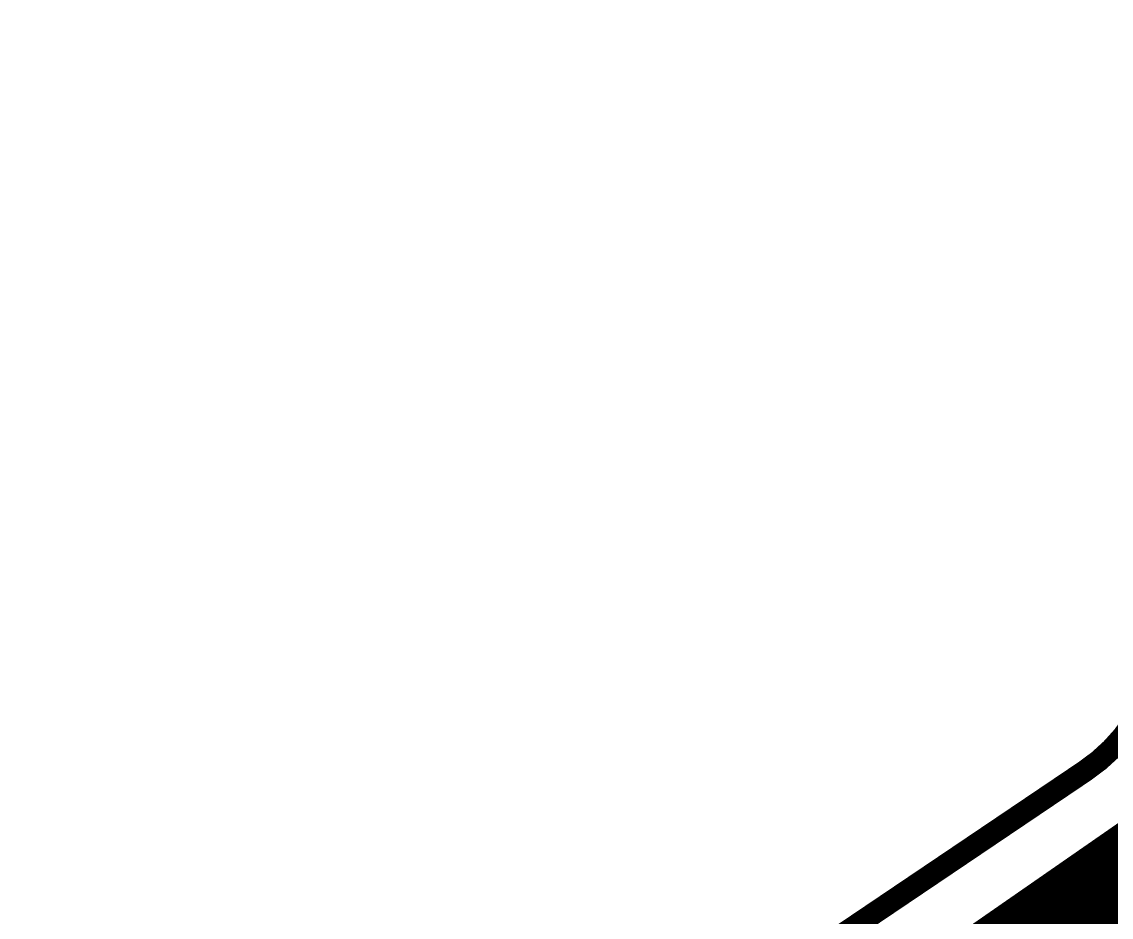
# Model space of a CAD drawing. Extents: x -72 to 72, y -47 to 50.
# Drawn here: x -37.15 to -24.58, y 30.41 to 40.74 of the extents above; entities that cross this region are included whole.
import ezdxf

# ---------------------------------------------------------------- set-up
doc = ezdxf.new("R2010")
doc.units = 0
doc.header["$MEASUREMENT"] = 0
for name, color, linetype in [('22-303-0_BOT', 7, 'CONTINUOUS'), ('22-303-0_DRD', 7, 'CONTINUOUS'), ('22-303-0_GND', 6, 'CONTINUOUS'), ('22-303-0_IN1', 4, 'CONTINUOUS'), ('22-303-0_IN2', 3, 'CONTINUOUS'), ('22-303-0_PWR', 5, 'CONTINUOUS'), ('22-303-0_TOP', 8, 'CONTINUOUS')]:
    doc.layers.add(name, color=color, linetype=linetype)

msp = doc.modelspace()

# ---------------------------------------------------------------- linework, layer by layer
at = {"layer": '22-303-0_BOT', "const_width": 0.254}
for points in [[(-23.368, 32.131), (-44.958, 17.145)], [(-24.5618, 31.30296), (-24.5618, 26.17724)], [(-23.59914, 31.1658), (-24.75738, 31.1658)], [(-24.7904, 31.14294), (-24.7904, 25.94864)], [(-23.87346, 30.9372), (-25.08758, 30.9372)], [(-25.019, 30.98546), (-25.019, 25.72004)], [(-25.2476, 30.82544), (-25.2476, 25.49144)], [(-25.4762, 30.66796), (-25.4762, 25.26284)], [(-23.96236, 30.7086), (-25.41778, 30.7086)], [(-23.95982, 30.48), (-25.74544, 30.48)], [(-25.7048, 30.50794), (-25.7048, 25.03424)], [(-25.9334, 30.35046), (-25.9334, 24.99868)]]:
    msp.add_lwpolyline(points, dxfattribs=at)
at = {"layer": '22-303-0_DRD', "const_width": 0.254}
msp.add_lwpolyline([(-24.88184, 32.10052, 0.249455), (-23.99943, 33.75914)], format="xyb", dxfattribs=at)
msp.add_lwpolyline([(-45.28058, 18.34134), (-24.88184, 32.10052)], dxfattribs=at)
at = {"layer": '22-303-0_GND', "const_width": 0.254}
msp.add_lwpolyline([(-24.88184, 32.10052, 0.249455), (-23.99943, 33.75914)], format="xyb", dxfattribs=at)
msp.add_lwpolyline([(-45.28058, 18.34134), (-24.88184, 32.10052)], dxfattribs=at)
at = {"layer": '22-303-0_IN1', "const_width": 0.254}
for points in [[(-22.987, 32.258), (-45.339, 17.145)], [(-24.4856, 31.24454), (-24.4856, 25.87244)], [(-23.78964, 31.0388), (-24.7904, 31.0388)], [(-24.7142, 31.0896), (-24.7142, 25.64384)], [(-24.9428, 30.93466), (-24.9428, 25.41524)], [(-23.93696, 30.8102), (-25.12822, 30.8102)], [(-25.1714, 30.77972), (-25.1714, 25.18664)], [(-23.97252, 30.5816), (-25.46604, 30.5816)], [(-25.4, 30.62732), (-25.4, 24.95804)], [(-25.6286, 30.47238), (-25.6286, 24.72944)], [(-25.8572, 30.31744), (-25.8572, 24.93264)], [(-23.91664, 30.353), (-25.80386, 30.353)]]:
    msp.add_lwpolyline(points, dxfattribs=at)
at = {"layer": '22-303-0_IN2', "const_width": 0.254}
for points in [[(-23.7744, 31.84906), (-44.958, 17.145)], [(-24.5618, 31.30296), (-24.5618, 22.7584)], [(-23.7744, 31.1658), (-24.75738, 31.1658)], [(-24.7904, 31.14294), (-24.7904, 22.7584)], [(-23.87346, 30.9372), (-25.08758, 30.9372)], [(-25.019, 30.98546), (-25.019, 22.7584)], [(-25.2476, 30.82544), (-25.2476, 22.7584)], [(-25.4762, 30.66796), (-25.4762, 22.7584)], [(-23.96236, 30.7086), (-25.41778, 30.7086)], [(-23.95982, 30.48), (-25.74544, 30.48)], [(-25.7048, 30.50794), (-25.7048, 24.66594)], [(-25.9334, 30.35046), (-25.9334, 24.99868)]]:
    msp.add_lwpolyline(points, dxfattribs=at)
at = {"layer": '22-303-0_PWR', "const_width": 0.254}
msp.add_lwpolyline([(-24.88184, 32.10052, 0.249455), (-23.99943, 33.75914)], format="xyb", dxfattribs=at)
msp.add_lwpolyline([(-45.28058, 18.34134), (-24.88184, 32.10052)], dxfattribs=at)
at = {"layer": '22-303-0_TOP'}
for points, const_width in [([(-29.8831, 13.48994), (-28.956, 13.48994), (-28.702, 13.74394), (-28.702, 16.51), (-29.21, 17.018), (-29.21, 20.066), (-26.924, 22.352), (-26.924, 24.765), (-25.908, 25.781), (-25.908, 28.956), (-23.114, 31.75), (-23.114, 40.386), (-22.86, 40.64)], 0.2032), ([(-24.3205, 31.11754), (-43.66006, 17.7038)], 0.254), ([(-24.3205, 31.11754), (-26.18994, 29.2481)], 0.254), ([(-24.50084, 30.9372), (-24.57958, 30.9372)], 0.254), ([(-24.5618, 30.9499), (-24.5618, 30.87624)], 0.254), ([(-24.7904, 30.79242), (-24.7904, 30.64764)], 0.254), ([(-24.72944, 30.7086), (-24.90978, 30.7086)], 0.254), ([(-25.019, 30.6324), (-25.019, 30.41904)], 0.254), ([(-25.2476, 30.47492), (-25.2476, 30.19044)], 0.254), ([(-24.95804, 30.48), (-25.23998, 30.48)], 0.254), ([(-25.4762, 30.3149), (-25.4762, 29.96184)], 0.254)]:
    msp.add_lwpolyline(points, dxfattribs=dict(at, const_width=const_width))

doc.saveas('drawing.dxf')
